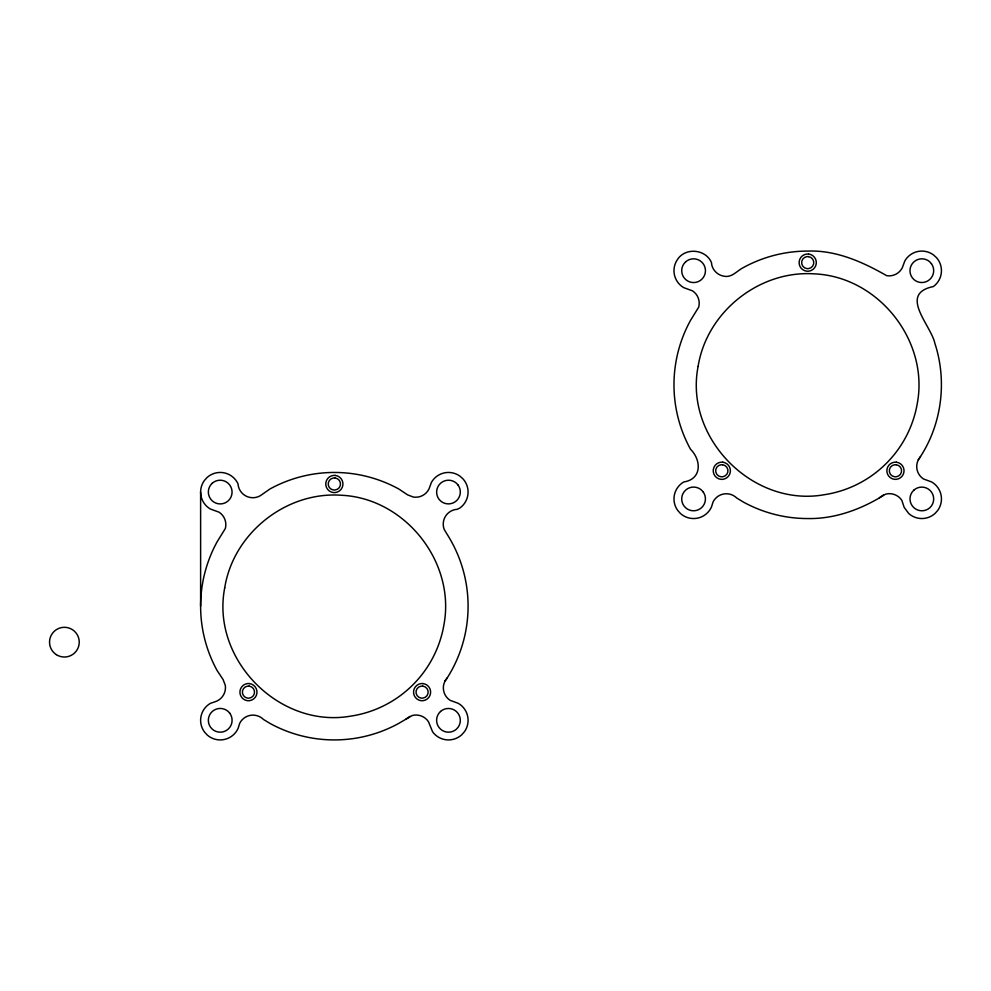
<?xml version="1.0" encoding="UTF-8"?>
<svg xmlns="http://www.w3.org/2000/svg" width="991" height="991" viewBox="0 0 991 991"><rect width="100%" height="100%" fill="white"/><g stroke="black" fill="none" stroke-linecap="round" stroke-linejoin="round"><path stroke-width="1.49" d="M444.959 681.127L443.844 684.025A14.865 14.865 0 0 0 450.112 700.327L458.276 703.337A19.609 19.609 0 0 1 464.345 731.841L461.595 734.888A19.609 19.609 0 0 1 432.609 731.841L428.508 721.782A14.865 14.865 0 0 0 412.206 715.527L398.778 723.38A133.735 133.735 0 0 1 269.924 723.38L263.482 719.466A14.865 14.865 0 0 0 239.735 723.232L238.137 728.286A19.609 19.609 0 0 1 207.094 734.888L204.357 731.841A19.609 19.609 0 0 1 210.414 703.337L214.452 701.962A14.865 14.865 0 0 0 225.291 685.289L223.074 679.516L217.153 670.61A133.735 133.735 0 0 1 217.153 541.755L225.341 528.5A14.865 14.865 0 0 0 219.085 512.198L210.414 509.04A19.609 19.609 0 0 1 204.357 480.536L207.094 477.489A19.609 19.609 0 0 1 238.137 484.079L238.15 485.206A14.865 14.865 0 0 0 262.169 494.422L269.924 488.997A133.735 133.735 0 0 1 398.778 488.997L407.586 494.843L413.358 497.061A14.865 14.865 0 0 0 428.917 489.133L431.494 482.258A19.609 19.609 0 0 1 459.997 476.188L463.045 478.938A19.609 19.609 0 0 1 459.997 507.925L457.322 509.3A14.865 14.865 0 0 0 444.216 529.467L447.263 534.521A133.735 133.735 0 0 1 447.263 677.844L444.959 681.127L447.139 678.03M918.323 459.75L917.22 462.648A14.865 14.865 0 0 0 923.476 478.963L931.651 481.96A19.609 19.609 0 0 1 937.709 510.464L934.959 513.511A19.609 19.609 0 0 1 908.722 513.511L904.151 507.305L901.872 500.418A14.865 14.865 0 0 0 885.57 494.162C862.455 508.804 835.611 519.086 807.715 518.553A133.735 133.735 0 0 1 743.287 502.003L736.846 498.101A14.865 14.865 0 0 0 713.099 501.855L711.501 506.921A19.609 19.609 0 0 1 680.47 513.511L677.72 510.464A19.609 19.609 0 0 1 683.778 481.96C702.123 479.161 701.442 460.084 690.516 449.245A133.735 133.735 0 0 1 690.516 320.39L698.705 307.136A14.865 14.865 0 0 0 692.449 290.821L683.778 287.663A19.609 19.609 0 0 1 677.72 259.159C685.822 247.131 706.075 249.261 711.501 262.714C711.724 269.391 717.348 275.164 723.864 276.179C731.866 277.963 736.957 270.754 743.287 267.62A133.735 133.735 0 0 1 807.715 251.082C836.243 250.005 862.827 262.045 886.722 275.696A14.865 14.865 0 0 0 902.293 267.768L904.857 260.881A19.609 19.609 0 0 1 933.361 254.823L936.408 257.561A19.609 19.609 0 0 1 933.361 286.548C897.995 293.906 931.082 325.06 934.909 343.493C947.569 382.043 941.549 426.378 918.323 459.75L920.503 456.653M406.013 719.107L410.051 716.357M879.376 497.73L883.415 494.98M200.616 492.056L200.616 606.182M224.722 587.824C210.761 659.164 279.177 728.806 350.752 716.121A111.153 111.153 0 0 0 443.968 624.553C455.637 561.872 404.848 498.002 341.152 495.24C286.052 491.363 233.368 533.257 224.722 587.824M698.098 366.447C684.124 437.787 752.541 507.429 824.116 494.744A111.153 111.153 0 0 0 917.332 403.176C929.001 340.508 878.212 276.625 814.515 273.875C759.416 269.998 706.732 311.88 698.098 366.447M212.272 483.224L210.6 485.07A11.892 11.892 0 0 0 228.178 500.889L229.838 499.043A11.892 11.892 0 0 0 212.272 483.224M685.636 261.847L683.963 263.705A11.892 11.892 0 0 0 701.541 279.524L703.201 277.678A11.892 11.892 0 0 0 685.636 261.847M440.524 711.476L438.864 713.322A11.892 11.892 0 0 0 456.43 729.153L458.09 727.295A11.892 11.892 0 0 0 440.524 711.476M913.888 490.111L912.228 491.957A11.892 11.892 0 0 0 929.793 507.776L931.453 505.93A11.892 11.892 0 0 0 913.888 490.111M808.619 254.055L806.81 254.055A8.622 8.622 0 0 0 806.81 271.2L808.619 271.2A8.622 8.622 0 0 0 808.619 254.055M808.346 256.595L807.083 256.595A6.057 6.057 0 0 0 807.083 268.648L808.346 268.648A6.057 6.057 0 0 0 808.346 256.595M722.712 462.19L720.915 462.19A8.622 8.622 0 0 0 720.915 479.334L722.712 479.334A8.622 8.622 0 0 0 722.712 462.19M896.347 462.19L894.551 462.19A8.622 8.622 0 0 0 894.551 479.334L896.347 479.334A8.622 8.622 0 0 0 896.347 462.19M722.451 464.729L721.175 464.729A6.057 6.057 0 0 0 721.175 476.795L722.451 476.795A6.057 6.057 0 0 0 722.451 464.729M896.075 464.729L894.811 464.729A6.057 6.057 0 0 0 894.811 476.795L896.075 476.795A6.057 6.057 0 0 0 896.075 464.729M335.255 475.42L333.447 475.42A8.622 8.622 0 0 0 333.447 492.564L335.255 492.564A8.622 8.622 0 0 0 335.255 475.42M334.983 477.959L333.719 477.959A6.057 6.057 0 0 0 333.719 490.025L334.983 490.025A6.057 6.057 0 0 0 334.983 477.959M249.348 683.567L247.552 683.567A8.622 8.622 0 0 0 247.552 700.699L249.348 700.699A8.622 8.622 0 0 0 249.348 683.567M422.984 683.567L421.187 683.567A8.622 8.622 0 0 0 421.187 700.699L422.984 700.699A8.622 8.622 0 0 0 422.984 683.567M249.088 686.106L247.812 686.106A6.057 6.057 0 0 0 247.812 698.16L249.088 698.16A6.057 6.057 0 0 0 249.088 686.106M422.711 686.106L421.448 686.106A6.057 6.057 0 0 0 421.448 698.16L422.711 698.16A6.057 6.057 0 0 0 422.711 686.106M931.453 263.705L929.793 261.847A11.892 11.892 0 0 0 912.228 277.678L913.888 279.524A11.892 11.892 0 0 0 931.453 263.705M703.201 491.957L701.541 490.111A11.892 11.892 0 0 0 683.963 505.93L685.636 507.776A11.892 11.892 0 0 0 703.201 491.957M458.09 485.07L456.43 483.224A11.892 11.892 0 0 0 438.864 499.043L440.524 500.889A11.892 11.892 0 0 0 458.09 485.07M229.838 713.322L228.178 711.476A11.892 11.892 0 0 0 210.6 727.295L212.272 729.153A11.892 11.892 0 0 0 229.838 713.322M56.301 654.63A14.865 14.865 0 0 0 79.23 642.936A14.865 14.865 0 0 0 57.639 628.926A14.865 14.865 0 0 0 56.301 654.63"/></g></svg>
